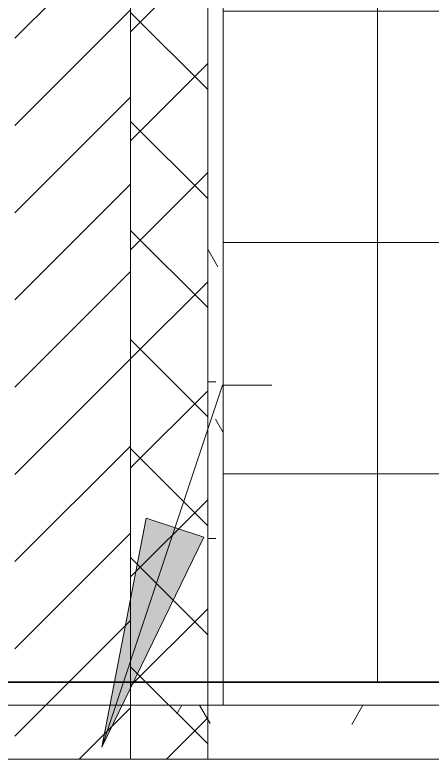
# Model space of a CAD drawing. Header units: millimetres. Extents: x -25665 to 25841, y -6376 to 15610.
# Drawn here: x 1872 to 2413, y 350 to 1315 of the extents above; entities that cross this region are included whole.
import ezdxf

# ---------------------------------------------------------------- set-up
doc = ezdxf.new("R2010")
doc.units = ezdxf.units.MM
for name, color, linetype, lineweight in [('A-DETL', 90, 'Continuous', 9), ('A-DETL-THIN', 151, 'Continuous', 9), ('A-FLOR', 192, 'Continuous', 9), ('A-FLOR-MCUT', 51, 'Continuous', 9), ('A-FLOR-PATT', 8, 'Continuous', 35), ('A-WALL', 113, 'Continuous', 9), ('A-WALL-PATT', 111, 'Continuous', 18), ('G-ANNO-TEXT', 231, 'Continuous', 9)]:
    doc.layers.add(name, color=color, linetype=linetype, lineweight=lineweight)
pattern_1 = [(0, (-2066.66, 4700), (406.4, 101.6), [33.528, -271.272, 33.528, -271.272, -1625.6]), (0, (-2066.66, 4700), (406.4, 101.6), [-609.6, 33.528, -576.072, 33.528, -271.272, -711.2]), (0, (-2066.66, 4700), (406.4, 101.6), [-1524, 33.528, -169.672, 33.528, -474.472]), (120, (-1914.26, 4750.8), (-291.1882, 301.1527), [33.528, -271.272, 33.528, -271.272, -1625.6]), (120, (-1914.26, 4750.8), (-291.1882, 301.1527), [-609.6, 33.528, -576.072, 33.528, -271.272, -711.2]), (120, (-1914.26, 4750.8), (-291.1882, 301.1527), [-1524, 33.528, -169.672, 33.528, -474.472]), (240, (-1863.46, 4954), (-115.2118, -402.7527), [33.528, -271.272, 33.528, -271.272, -1625.6]), (240, (-1863.46, 4954), (-115.2118, -402.7527), [-609.6, 33.528, -576.072, 33.528, -271.272, -711.2]), (240, (-1863.46, 4954), (-115.2118, -402.7527), [-1524, 33.528, -169.672, 33.528, -474.472])]

msp = doc.modelspace()

# ---------------------------------------------------------------- hatches: boundary and pattern name
at = {"layer": 'A-FLOR-PATT', "lineweight": 9}
h = msp.add_hatch(dxfattribs=at)
h.set_pattern_fill('FP_3', color=256, style=0, pattern_type=2)
h.set_pattern_definition(pattern_1)
h.paths.add_polyline_path([(4772.17, 350), (4772.17, 420), (-2060.12, 420), (-2060.12, 350), (3918.43, 350)])
at = {"layer": 'A-WALL-PATT', "lineweight": 9}
h = msp.add_hatch(dxfattribs=at)
h.set_pattern_fill('FP_6', color=256, style=0, pattern_type=2)
h.set_pattern_definition([(45, (-2066.66, 4700), (-56.5685, 56.5685), [])])
h.paths.add_polyline_path([(2022.17, 350), (2022.17, 3750), (1922.17, 3750), (1922.17, 3271), (1872.17, 3271), (1872.17, 350), (1922.17, 350)])
h = msp.add_hatch(dxfattribs=at)
h.set_pattern_fill('FP_9', color=256, style=0, pattern_type=2)
h.set_pattern_definition([(45, (-2066.66, 4700), (-70.7107, 70.7107), []), (135, (-2066.66, 4700), (-70.7107, -70.7107), [])])
h.paths.add_polyline_path([(2122.17, 350), (2122.17, 3750), (2022.17, 3750), (2022.17, 350)])
h = msp.add_hatch(dxfattribs=at)
h.set_pattern_fill('FP_3', color=256, style=0, pattern_type=2)
h.set_pattern_definition(pattern_1)
h.paths.add_polyline_path([(2142.17, 420), (2142.17, 3120), (2122.17, 3120), (2122.17, 420)])
h = msp.add_hatch(dxfattribs=at)
h.set_pattern_fill('FP_7', color=256, style=0, pattern_type=2)
h.set_pattern_definition([(0, (1142.17, 120), (0, 300), []), (90, (1142.17, 120), (-300, 2e-14), [])])
h.paths.add_polyline_path([(2842.17, 450), (2842.17, 2820), (2142.17, 2820), (2142.17, 450)])
h.paths.add_polyline_path([(2142.17, 2841), (2842.17, 2841), (2842.17, 3120), (2142.17, 3120)])
at = {"layer": 'G-ANNO-TEXT'}
msp.add_hatch(color=7, dxfattribs=at).paths.add_polyline_path([(1984.97, 365.59), (2117.31, 637.7), (2042.37, 662.68)])

# ---------------------------------------------------------------- linework, layer by layer
at = {"layer": 'A-DETL'}
for p, q in [((1922.17, 450), (2122.17, 450)), ((2122.17, 420), (1922.17, 420))]:
    msp.add_line(p, q, dxfattribs=at)
at = {"layer": 'A-DETL-THIN'}
msp.add_line((5022.17, 350), (-6777.83, 350), dxfattribs=at)
at = {"layer": 'A-FLOR', "lineweight": 35}
msp.add_line((4772.17, 450), (-6777.83, 450), dxfattribs=at)
at = {"layer": 'A-FLOR-MCUT'}
msp.add_line((4772.17, 420), (-6777.83, 420), dxfattribs=at)
at = {"layer": 'A-WALL', "lineweight": 18}
for p, q in [((2022.17, 350), (2022.17, 3750)), ((2122.17, 3750), (2122.17, 350)), ((2142.17, 3120), (2142.17, 420)), ((2122.17, 420), (2142.17, 420))]:
    msp.add_line(p, q, dxfattribs=at)
at = {"layer": 'G-ANNO-TEXT', "color": 7}
for p, q in [((1984.97, 365.59), (2141.44, 834.97)), ((2141.44, 834.97), (2205.19, 834.97)), ((2042.37, 662.68), (1984.97, 365.59)), ((2117.31, 637.7), (2042.37, 662.68)), ((1984.97, 365.59), (2117.31, 637.7))]:
    msp.add_line(p, q, dxfattribs=at)

doc.saveas('drawing.dxf')
